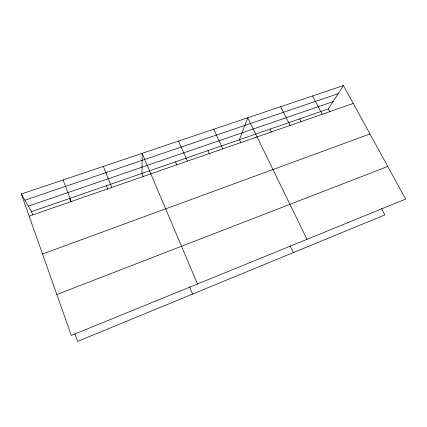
<?xml version="1.0" encoding="UTF-8"?>
<svg xmlns="http://www.w3.org/2000/svg" width="427" height="427" viewBox="0 0 427 427"><rect width="100%" height="100%" fill="white"/><g stroke="black" fill="none" stroke-linecap="round" stroke-linejoin="round"><path stroke-width="0.64" d="M21.35 194.002L31.491 211.669L328.384 108.938L343.415 85.565L405.65 199.073L71.282 335.451L21.35 194.002L343.415 85.565M56.834 294.518L387.769 166.466M42.524 253.985L369.958 133.982M29.164 216.147L353.241 103.489M28.342 206.182L333.092 101.615M24.899 200.188L338.195 93.678M328.384 108.938L329.927 111.837M381.476 208.477L384.903 214.893L77.554 341.435L74.901 333.957M312.521 95.968L322.204 114.276M299.594 118.898L301.115 121.855M280.64 106.702L290.157 125.421M269.949 129.157L271.396 132.071M307.002 239.312L247.713 117.788L239.408 139.725L240.828 142.698M290.195 245.995L293.344 252.592M213.692 129.242L222.835 148.82M207.933 150.619L209.55 154.147M178.523 141.086L187.448 161.123M175.481 161.844L176.799 164.849M197.493 283.976L142.143 153.33L141.999 173.431L143.291 176.5M189.513 286.779L192.572 294.08M103.329 166.402L111.757 187.437M106.382 185.756L107.839 189.407M63.095 179.948L71.229 201.523M69.569 198.491L70.743 201.608M31.491 211.669L32.591 214.76"/></g></svg>
